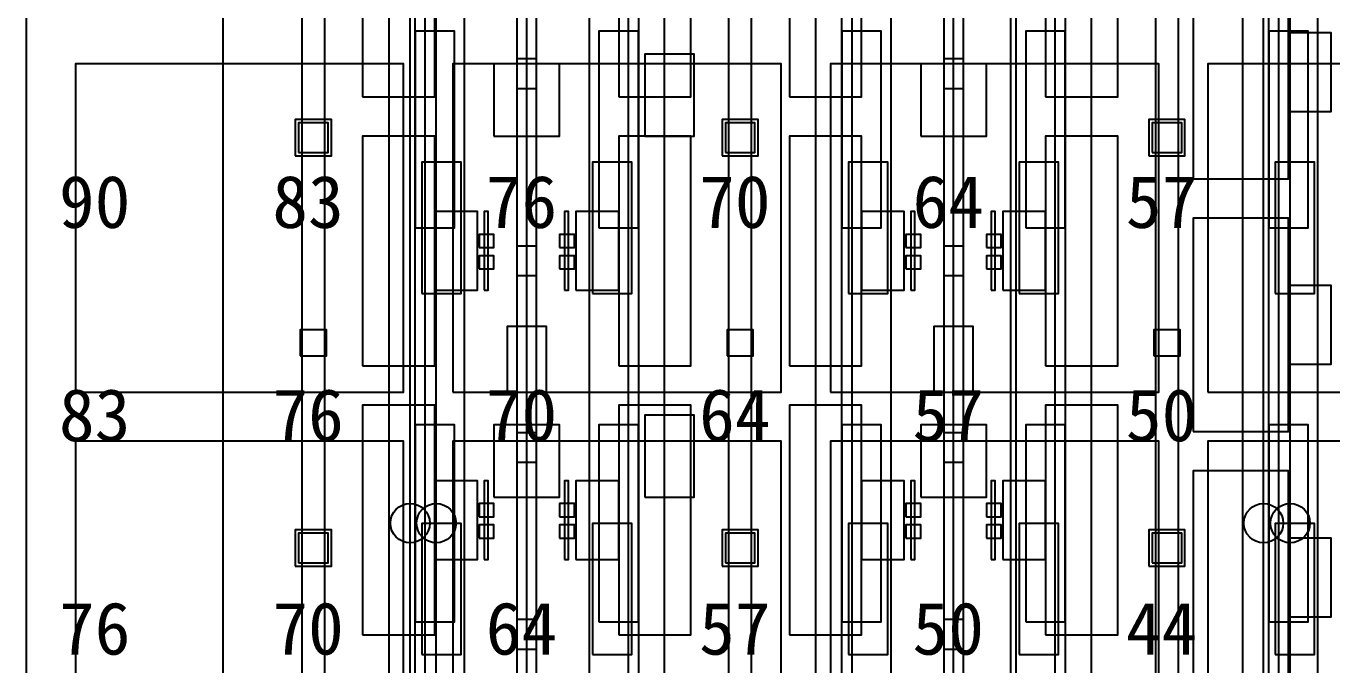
# Model space of a CAD drawing. Header units: metres. Extents: x -1640 to 1560, y -268 to 2338.
# Drawn here: x -283 to -243.22, y 1596.69 to 1616.15 of the extents above; entities that cross this region are included whole.
import ezdxf

# ---------------------------------------------------------------- set-up
doc = ezdxf.new("R2010")
doc.units = ezdxf.units.M
for name, color, linetype in [('1F_CHL', 4, 'Continuous'), ('1F_PUMP', 2, 'Continuous'), ('1F_SCR', 3, 'Continuous'), ('1F_STRUCT_COLUMN', 8, 'Continuous'), ('1F_ZONE', 3, 'Continuous'), ('2F_CSF_LATERAL_RACK_CONCEPT', 9, 'Continuous'), ('2F_RFG', 5, 'Continuous'), ('2F_STRUCT_COLUMN', 8, 'Continuous'), ('2F_VMB', 6, 'Continuous'), ('2F_ZONE', 3, 'Continuous'), ('3F_CLEANROOM_OVERHEAD_PIPE_DUCT_CONCEPT', 9, 'Continuous'), ('3F_CVD', 3, 'Continuous'), ('3F_DIFF', 4, 'Continuous'), ('3F_EHS_EGRESS_DIST_M', 2, 'Continuous'), ('3F_FOUP', 5, 'Continuous'), ('3F_OHT', 9, 'Continuous'), ('3F_OHTV', 1, 'Continuous'), ('3F_STRUCT_COLUMN', 8, 'Continuous'), ('3F_TBAR', 6, 'Continuous'), ('3F_ZONE', 3, 'Continuous'), ('4F_FFU', 1, 'Continuous'), ('4F_STRUCT_PLENUM_TRUSS_CONCEPT', 9, 'Continuous'), ('4F_ZONE', 3, 'Continuous'), ('5F_CHL', 4, 'Continuous'), ('5F_PUMP', 2, 'Continuous'), ('5F_SCR', 3, 'Continuous'), ('5F_STRUCT_COLUMN', 8, 'Continuous'), ('5F_ZONE', 3, 'Continuous'), ('6F_CSF_LATERAL_RACK_CONCEPT', 9, 'Continuous'), ('6F_RFG', 5, 'Continuous'), ('6F_STRUCT_COLUMN', 8, 'Continuous'), ('6F_VMB', 6, 'Continuous'), ('6F_ZONE', 3, 'Continuous'), ('7F_CLEANROOM_OVERHEAD_PIPE_DUCT_CONCEPT', 9, 'Continuous'), ('7F_CVD', 3, 'Continuous'), ('7F_DIFF', 4, 'Continuous'), ('7F_EHS_EGRESS_DIST_M', 2, 'Continuous'), ('7F_FOUP', 5, 'Continuous'), ('7F_OHT', 9, 'Continuous'), ('7F_OHTV', 1, 'Continuous'), ('7F_STRUCT_COLUMN', 8, 'Continuous'), ('7F_TBAR', 6, 'Continuous'), ('7F_ZONE', 3, 'Continuous'), ('8F_FFU', 1, 'Continuous'), ('8F_STRUCT_PLENUM_TRUSS_CONCEPT', 9, 'Continuous'), ('8F_ZONE', 3, 'Continuous'), ('EHS_TREATED_EXHAUST', 30, 'Continuous'), ('UTIL_ELEC.LV_CONCEPT', 2, 'Continuous'), ('UTIL_GAS.SPEC_CONCEPT', 3, 'Continuous'), ('UTIL_PCW.R_CONCEPT', 1, 'Continuous'), ('UTIL_PCW.R_RISER', 1, 'Continuous'), ('UTIL_PCW.S_CONCEPT', 6, 'Continuous'), ('UTIL_PCW.S_RISER', 6, 'Continuous')]:
    doc.layers.add(name, color=color, linetype=linetype)

msp = doc.modelspace()

# ---------------------------------------------------------------- linework, layer by layer
at = {"layer": '1F_CHL'}
for points in [[(-264.15, 1612.8), (-262.65, 1612.8), (-262.65, 1615.3), (-264.15, 1615.3)], [(-264.15, 1601.8), (-262.65, 1601.8), (-262.65, 1604.3), (-264.15, 1604.3)]]:
    msp.add_lwpolyline(points, close=True, dxfattribs=at)
at = {"layer": '1F_PUMP'}
for points in [[(-270.95, 1608), (-269.75, 1608), (-269.75, 1612), (-270.95, 1612)], [(-265.75, 1608), (-264.55, 1608), (-264.55, 1612), (-265.75, 1612)], [(-257.95, 1608), (-256.75, 1608), (-256.75, 1612), (-257.95, 1612)], [(-252.75, 1608), (-251.55, 1608), (-251.55, 1612), (-252.75, 1612)], [(-244.95, 1608), (-243.75, 1608), (-243.75, 1612), (-244.95, 1612)], [(-270.95, 1597), (-269.75, 1597), (-269.75, 1601), (-270.95, 1601)], [(-265.75, 1597), (-264.55, 1597), (-264.55, 1601), (-265.75, 1601)], [(-257.95, 1597), (-256.75, 1597), (-256.75, 1601), (-257.95, 1601)], [(-252.75, 1597), (-251.55, 1597), (-251.55, 1601), (-252.75, 1601)], [(-244.95, 1597), (-243.75, 1597), (-243.75, 1601), (-244.95, 1601)]]:
    msp.add_lwpolyline(points, close=True, dxfattribs=at)
at = {"layer": '1F_SCR'}
for points in [[(-268.75, 1612.8), (-266.75, 1612.8), (-266.75, 1615), (-268.75, 1615)], [(-255.75, 1612.8), (-253.75, 1612.8), (-253.75, 1615), (-255.75, 1615)], [(-268.75, 1601.8), (-266.75, 1601.8), (-266.75, 1604), (-268.75, 1604)], [(-255.75, 1601.8), (-253.75, 1601.8), (-253.75, 1604), (-255.75, 1604)]]:
    msp.add_lwpolyline(points, close=True, dxfattribs=at)
at = {"layer": '1F_STRUCT_COLUMN'}
for points in [[(-274.8, 1612.2), (-273.7, 1612.2), (-273.7, 1613.3), (-274.8, 1613.3)], [(-261.8, 1612.2), (-260.7, 1612.2), (-260.7, 1613.3), (-261.8, 1613.3)], [(-248.8, 1612.2), (-247.7, 1612.2), (-247.7, 1613.3), (-248.8, 1613.3)], [(-274.8, 1599.7), (-273.7, 1599.7), (-273.7, 1600.8), (-274.8, 1600.8)], [(-261.8, 1599.7), (-260.7, 1599.7), (-260.7, 1600.8), (-261.8, 1600.8)], [(-248.8, 1599.7), (-247.7, 1599.7), (-247.7, 1600.8), (-248.8, 1600.8)]]:
    msp.add_lwpolyline(points, close=True, dxfattribs=at)
at = {"layer": '1F_ZONE'}
msp.add_lwpolyline([(-283, 1569), (-57.5, 1569), (-57.5, 1723), (-283, 1723)], close=True, dxfattribs=at)
at = {"layer": '2F_CSF_LATERAL_RACK_CONCEPT'}
for points in [[(-271.95, 1573), (-271.15, 1573), (-271.15, 1719), (-271.95, 1719)], [(-264.35, 1573), (-263.55, 1573), (-263.55, 1719), (-264.35, 1719)], [(-258.95, 1573), (-258.15, 1573), (-258.15, 1719), (-258.95, 1719)], [(-251.35, 1573), (-250.55, 1573), (-250.55, 1719), (-251.35, 1719)], [(-245.95, 1573), (-245.15, 1573), (-245.15, 1719), (-245.95, 1719)]]:
    msp.add_lwpolyline(points, close=True, dxfattribs=at)
at = {"layer": '2F_RFG'}
for points in [[(-271.15, 1610), (-269.95, 1610), (-269.95, 1616), (-271.15, 1616)], [(-265.55, 1610), (-264.35, 1610), (-264.35, 1616), (-265.55, 1616)], [(-258.15, 1610), (-256.95, 1610), (-256.95, 1616), (-258.15, 1616)], [(-252.55, 1610), (-251.35, 1610), (-251.35, 1616), (-252.55, 1616)], [(-245.15, 1610), (-243.95, 1610), (-243.95, 1616), (-245.15, 1616)], [(-271.15, 1598), (-269.95, 1598), (-269.95, 1604), (-271.15, 1604)], [(-265.55, 1598), (-264.35, 1598), (-264.35, 1604), (-265.55, 1604)], [(-258.15, 1598), (-256.95, 1598), (-256.95, 1604), (-258.15, 1604)], [(-252.55, 1598), (-251.35, 1598), (-251.35, 1604), (-252.55, 1604)], [(-245.15, 1598), (-243.95, 1598), (-243.95, 1604), (-245.15, 1604)]]:
    msp.add_lwpolyline(points, close=True, dxfattribs=at)
at = {"layer": '2F_STRUCT_COLUMN'}
for points in [[(-274.7, 1612.3), (-273.8, 1612.3), (-273.8, 1613.2), (-274.7, 1613.2)], [(-261.7, 1612.3), (-260.8, 1612.3), (-260.8, 1613.2), (-261.7, 1613.2)], [(-248.7, 1612.3), (-247.8, 1612.3), (-247.8, 1613.2), (-248.7, 1613.2)], [(-274.7, 1599.8), (-273.8, 1599.8), (-273.8, 1600.7), (-274.7, 1600.7)], [(-261.7, 1599.8), (-260.8, 1599.8), (-260.8, 1600.7), (-261.7, 1600.7)], [(-248.7, 1599.8), (-247.8, 1599.8), (-247.8, 1600.7), (-248.7, 1600.7)]]:
    msp.add_lwpolyline(points, close=True, dxfattribs=at)
at = {"layer": '2F_VMB'}
for points in [[(-268.35, 1605), (-267.15, 1605), (-267.15, 1607), (-268.35, 1607)], [(-255.35, 1605), (-254.15, 1605), (-254.15, 1607), (-255.35, 1607)]]:
    msp.add_lwpolyline(points, close=True, dxfattribs=at)
at = {"layer": '2F_ZONE'}
msp.add_lwpolyline([(-283, 1569), (-57.5, 1569), (-57.5, 1723), (-283, 1723)], close=True, dxfattribs=at)
at = {"layer": '3F_CLEANROOM_OVERHEAD_PIPE_DUCT_CONCEPT'}
for points in [[(-270.85, 1572), (-269.65, 1572), (-269.65, 1720), (-270.85, 1720)], [(-265.85, 1572), (-264.65, 1572), (-264.65, 1720), (-265.85, 1720)], [(-257.85, 1572), (-256.65, 1572), (-256.65, 1720), (-257.85, 1720)], [(-252.85, 1572), (-251.65, 1572), (-251.65, 1720), (-252.85, 1720)], [(-244.85, 1572), (-243.65, 1572), (-243.65, 1720), (-244.85, 1720)]]:
    msp.add_lwpolyline(points, close=True, dxfattribs=at)
at = {"layer": '3F_CVD'}
for points in [[(-247.45, 1611.5), (-244.55, 1611.5), (-244.55, 1618), (-247.45, 1618)], [(-244.55, 1613.55), (-243.25, 1613.55), (-243.25, 1615.95), (-244.55, 1615.95)], [(-247.45, 1603.8), (-244.55, 1603.8), (-244.55, 1610.3), (-247.45, 1610.3)], [(-244.55, 1605.85), (-243.25, 1605.85), (-243.25, 1608.25), (-244.55, 1608.25)], [(-247.45, 1596.1), (-244.55, 1596.1), (-244.55, 1602.6), (-247.45, 1602.6)], [(-244.55, 1598.15), (-243.25, 1598.15), (-243.25, 1600.55), (-244.55, 1600.55)]]:
    msp.add_lwpolyline(points, close=True, dxfattribs=at)
at = {"layer": '3F_DIFF'}
for points in [[(-272.75, 1614), (-270.55, 1614), (-270.55, 1621), (-272.75, 1621)], [(-264.95, 1614), (-262.75, 1614), (-262.75, 1621), (-264.95, 1621)], [(-259.75, 1614), (-257.55, 1614), (-257.55, 1621), (-259.75, 1621)], [(-251.95, 1614), (-249.75, 1614), (-249.75, 1621), (-251.95, 1621)], [(-272.75, 1605.8), (-270.55, 1605.8), (-270.55, 1612.8), (-272.75, 1612.8)], [(-264.95, 1605.8), (-262.75, 1605.8), (-262.75, 1612.8), (-264.95, 1612.8)], [(-259.75, 1605.8), (-257.55, 1605.8), (-257.55, 1612.8), (-259.75, 1612.8)], [(-251.95, 1605.8), (-249.75, 1605.8), (-249.75, 1612.8), (-251.95, 1612.8)], [(-270.55, 1608.1), (-269.25, 1608.1), (-269.25, 1610.5), (-270.55, 1610.5)], [(-266.25, 1608.1), (-264.95, 1608.1), (-264.95, 1610.5), (-266.25, 1610.5)], [(-257.55, 1608.1), (-256.25, 1608.1), (-256.25, 1610.5), (-257.55, 1610.5)], [(-253.25, 1608.1), (-251.95, 1608.1), (-251.95, 1610.5), (-253.25, 1610.5)], [(-272.75, 1597.6), (-270.55, 1597.6), (-270.55, 1604.6), (-272.75, 1604.6)], [(-264.95, 1597.6), (-262.75, 1597.6), (-262.75, 1604.6), (-264.95, 1604.6)], [(-259.75, 1597.6), (-257.55, 1597.6), (-257.55, 1604.6), (-259.75, 1604.6)], [(-251.95, 1597.6), (-249.75, 1597.6), (-249.75, 1604.6), (-251.95, 1604.6)], [(-270.55, 1599.9), (-269.25, 1599.9), (-269.25, 1602.3), (-270.55, 1602.3)], [(-266.25, 1599.9), (-264.95, 1599.9), (-264.95, 1602.3), (-266.25, 1602.3)], [(-257.55, 1599.9), (-256.25, 1599.9), (-256.25, 1602.3), (-257.55, 1602.3)], [(-253.25, 1599.9), (-251.95, 1599.9), (-251.95, 1602.3), (-253.25, 1602.3)]]:
    msp.add_lwpolyline(points, close=True, dxfattribs=at)
at = {"layer": '3F_FOUP'}
for points in [[(-269.2, 1609.4), (-268.75, 1609.4), (-268.75, 1609.8), (-269.2, 1609.8)], [(-266.75, 1609.4), (-266.3, 1609.4), (-266.3, 1609.8), (-266.75, 1609.8)], [(-256.2, 1609.4), (-255.75, 1609.4), (-255.75, 1609.8), (-256.2, 1609.8)], [(-253.75, 1609.4), (-253.3, 1609.4), (-253.3, 1609.8), (-253.75, 1609.8)], [(-269.2, 1608.75), (-268.75, 1608.75), (-268.75, 1609.15), (-269.2, 1609.15)], [(-266.75, 1608.75), (-266.3, 1608.75), (-266.3, 1609.15), (-266.75, 1609.15)], [(-256.2, 1608.75), (-255.75, 1608.75), (-255.75, 1609.15), (-256.2, 1609.15)], [(-253.75, 1608.75), (-253.3, 1608.75), (-253.3, 1609.15), (-253.75, 1609.15)], [(-269.2, 1601.2), (-268.75, 1601.2), (-268.75, 1601.6), (-269.2, 1601.6)], [(-266.75, 1601.2), (-266.3, 1601.2), (-266.3, 1601.6), (-266.75, 1601.6)], [(-256.2, 1601.2), (-255.75, 1601.2), (-255.75, 1601.6), (-256.2, 1601.6)], [(-253.75, 1601.2), (-253.3, 1601.2), (-253.3, 1601.6), (-253.75, 1601.6)], [(-269.2, 1600.55), (-268.75, 1600.55), (-268.75, 1600.95), (-269.2, 1600.95)], [(-266.75, 1600.55), (-266.3, 1600.55), (-266.3, 1600.95), (-266.75, 1600.95)], [(-256.2, 1600.55), (-255.75, 1600.55), (-255.75, 1600.95), (-256.2, 1600.95)], [(-253.75, 1600.55), (-253.3, 1600.55), (-253.3, 1600.95), (-253.75, 1600.95)]]:
    msp.add_lwpolyline(points, close=True, dxfattribs=at)
at = {"layer": '3F_OHT'}
for p, q in [((-267.75, 1572), (-267.75, 1642)), ((-254.75, 1572), (-254.75, 1642))]:
    msp.add_line(p, q, dxfattribs=at)
at = {"layer": '3F_OHTV'}
for points in [[(-268.05, 1614.25), (-267.45, 1614.25), (-267.45, 1615.15), (-268.05, 1615.15)], [(-255.05, 1614.25), (-254.45, 1614.25), (-254.45, 1615.15), (-255.05, 1615.15)], [(-268.05, 1608.55), (-267.45, 1608.55), (-267.45, 1609.45), (-268.05, 1609.45)], [(-255.05, 1608.55), (-254.45, 1608.55), (-254.45, 1609.45), (-255.05, 1609.45)], [(-268.05, 1602.86), (-267.45, 1602.86), (-267.45, 1603.76), (-268.05, 1603.76)], [(-255.05, 1602.86), (-254.45, 1602.86), (-254.45, 1603.76), (-255.05, 1603.76)], [(-268.05, 1597.17), (-267.45, 1597.17), (-267.45, 1598.07), (-268.05, 1598.07)], [(-255.05, 1597.17), (-254.45, 1597.17), (-254.45, 1598.07), (-255.05, 1598.07)]]:
    msp.add_lwpolyline(points, close=True, dxfattribs=at)
at = {"layer": '3F_STRUCT_COLUMN'}
for points in [[(-274.65, 1606.1), (-273.85, 1606.1), (-273.85, 1606.9), (-274.65, 1606.9)], [(-261.65, 1606.1), (-260.85, 1606.1), (-260.85, 1606.9), (-261.65, 1606.9)], [(-248.65, 1606.1), (-247.85, 1606.1), (-247.85, 1606.9), (-248.65, 1606.9)]]:
    msp.add_lwpolyline(points, close=True, dxfattribs=at)
at = {"layer": '3F_TBAR'}
for points in [[(-269.05, 1608.1), (-268.93, 1608.1), (-268.93, 1610.5), (-269.05, 1610.5)], [(-266.6, 1608.1), (-266.48, 1608.1), (-266.48, 1610.5), (-266.6, 1610.5)], [(-256.05, 1608.1), (-255.93, 1608.1), (-255.93, 1610.5), (-256.05, 1610.5)], [(-253.6, 1608.1), (-253.48, 1608.1), (-253.48, 1610.5), (-253.6, 1610.5)], [(-269.05, 1599.9), (-268.93, 1599.9), (-268.93, 1602.3), (-269.05, 1602.3)], [(-266.6, 1599.9), (-266.48, 1599.9), (-266.48, 1602.3), (-266.6, 1602.3)], [(-256.05, 1599.9), (-255.93, 1599.9), (-255.93, 1602.3), (-256.05, 1602.3)], [(-253.6, 1599.9), (-253.48, 1599.9), (-253.48, 1602.3), (-253.6, 1602.3)]]:
    msp.add_lwpolyline(points, close=True, dxfattribs=at)
at = {"layer": '3F_ZONE'}
msp.add_lwpolyline([(-283, 1569), (-57.5, 1569), (-57.5, 1723), (-283, 1723)], close=True, dxfattribs=at)
at = {"layer": '4F_FFU'}
for points in [[(-281.5, 1605), (-271.5, 1605), (-271.5, 1615), (-281.5, 1615)], [(-270, 1605), (-260, 1605), (-260, 1615), (-270, 1615)], [(-258.5, 1605), (-248.5, 1605), (-248.5, 1615), (-258.5, 1615)], [(-247, 1605), (-237, 1605), (-237, 1615), (-247, 1615)], [(-281.5, 1593.5), (-271.5, 1593.5), (-271.5, 1603.5), (-281.5, 1603.5)], [(-270, 1593.5), (-260, 1593.5), (-260, 1603.5), (-270, 1603.5)], [(-258.5, 1593.5), (-248.5, 1593.5), (-248.5, 1603.5), (-258.5, 1603.5)], [(-247, 1593.5), (-237, 1593.5), (-237, 1603.5), (-247, 1603.5)]]:
    msp.add_lwpolyline(points, close=True, dxfattribs=at)
at = {"layer": '4F_STRUCT_PLENUM_TRUSS_CONCEPT'}
for points in [[(-274.6, 1569), (-273.9, 1569), (-273.9, 1723), (-274.6, 1723)], [(-261.6, 1569), (-260.9, 1569), (-260.9, 1723), (-261.6, 1723)], [(-248.6, 1569), (-247.9, 1569), (-247.9, 1723), (-248.6, 1723)]]:
    msp.add_lwpolyline(points, close=True, dxfattribs=at)
at = {"layer": '4F_ZONE'}
msp.add_lwpolyline([(-283, 1569), (-57.5, 1569), (-57.5, 1723), (-283, 1723)], close=True, dxfattribs=at)
at = {"layer": '5F_CHL'}
for points in [[(-264.15, 1612.8), (-262.65, 1612.8), (-262.65, 1615.3), (-264.15, 1615.3)], [(-264.15, 1601.8), (-262.65, 1601.8), (-262.65, 1604.3), (-264.15, 1604.3)]]:
    msp.add_lwpolyline(points, close=True, dxfattribs=at)
at = {"layer": '5F_PUMP'}
for points in [[(-270.95, 1608), (-269.75, 1608), (-269.75, 1612), (-270.95, 1612)], [(-265.75, 1608), (-264.55, 1608), (-264.55, 1612), (-265.75, 1612)], [(-257.95, 1608), (-256.75, 1608), (-256.75, 1612), (-257.95, 1612)], [(-252.75, 1608), (-251.55, 1608), (-251.55, 1612), (-252.75, 1612)], [(-244.95, 1608), (-243.75, 1608), (-243.75, 1612), (-244.95, 1612)], [(-270.95, 1597), (-269.75, 1597), (-269.75, 1601), (-270.95, 1601)], [(-265.75, 1597), (-264.55, 1597), (-264.55, 1601), (-265.75, 1601)], [(-257.95, 1597), (-256.75, 1597), (-256.75, 1601), (-257.95, 1601)], [(-252.75, 1597), (-251.55, 1597), (-251.55, 1601), (-252.75, 1601)], [(-244.95, 1597), (-243.75, 1597), (-243.75, 1601), (-244.95, 1601)]]:
    msp.add_lwpolyline(points, close=True, dxfattribs=at)
at = {"layer": '5F_SCR'}
for points in [[(-268.75, 1612.8), (-266.75, 1612.8), (-266.75, 1615), (-268.75, 1615)], [(-255.75, 1612.8), (-253.75, 1612.8), (-253.75, 1615), (-255.75, 1615)], [(-268.75, 1601.8), (-266.75, 1601.8), (-266.75, 1604), (-268.75, 1604)], [(-255.75, 1601.8), (-253.75, 1601.8), (-253.75, 1604), (-255.75, 1604)]]:
    msp.add_lwpolyline(points, close=True, dxfattribs=at)
at = {"layer": '5F_STRUCT_COLUMN'}
for points in [[(-274.8, 1612.2), (-273.7, 1612.2), (-273.7, 1613.3), (-274.8, 1613.3)], [(-261.8, 1612.2), (-260.7, 1612.2), (-260.7, 1613.3), (-261.8, 1613.3)], [(-248.8, 1612.2), (-247.7, 1612.2), (-247.7, 1613.3), (-248.8, 1613.3)], [(-274.8, 1599.7), (-273.7, 1599.7), (-273.7, 1600.8), (-274.8, 1600.8)], [(-261.8, 1599.7), (-260.7, 1599.7), (-260.7, 1600.8), (-261.8, 1600.8)], [(-248.8, 1599.7), (-247.7, 1599.7), (-247.7, 1600.8), (-248.8, 1600.8)]]:
    msp.add_lwpolyline(points, close=True, dxfattribs=at)
at = {"layer": '5F_ZONE'}
msp.add_lwpolyline([(-283, 1569), (-57.5, 1569), (-57.5, 1723), (-283, 1723)], close=True, dxfattribs=at)
at = {"layer": '6F_CSF_LATERAL_RACK_CONCEPT'}
for points in [[(-271.95, 1573), (-271.15, 1573), (-271.15, 1719), (-271.95, 1719)], [(-264.35, 1573), (-263.55, 1573), (-263.55, 1719), (-264.35, 1719)], [(-258.95, 1573), (-258.15, 1573), (-258.15, 1719), (-258.95, 1719)], [(-251.35, 1573), (-250.55, 1573), (-250.55, 1719), (-251.35, 1719)], [(-245.95, 1573), (-245.15, 1573), (-245.15, 1719), (-245.95, 1719)]]:
    msp.add_lwpolyline(points, close=True, dxfattribs=at)
at = {"layer": '6F_RFG'}
for points in [[(-271.15, 1610), (-269.95, 1610), (-269.95, 1616), (-271.15, 1616)], [(-265.55, 1610), (-264.35, 1610), (-264.35, 1616), (-265.55, 1616)], [(-258.15, 1610), (-256.95, 1610), (-256.95, 1616), (-258.15, 1616)], [(-252.55, 1610), (-251.35, 1610), (-251.35, 1616), (-252.55, 1616)], [(-245.15, 1610), (-243.95, 1610), (-243.95, 1616), (-245.15, 1616)], [(-271.15, 1598), (-269.95, 1598), (-269.95, 1604), (-271.15, 1604)], [(-265.55, 1598), (-264.35, 1598), (-264.35, 1604), (-265.55, 1604)], [(-258.15, 1598), (-256.95, 1598), (-256.95, 1604), (-258.15, 1604)], [(-252.55, 1598), (-251.35, 1598), (-251.35, 1604), (-252.55, 1604)], [(-245.15, 1598), (-243.95, 1598), (-243.95, 1604), (-245.15, 1604)]]:
    msp.add_lwpolyline(points, close=True, dxfattribs=at)
at = {"layer": '6F_STRUCT_COLUMN'}
for points in [[(-274.7, 1612.3), (-273.8, 1612.3), (-273.8, 1613.2), (-274.7, 1613.2)], [(-261.7, 1612.3), (-260.8, 1612.3), (-260.8, 1613.2), (-261.7, 1613.2)], [(-248.7, 1612.3), (-247.8, 1612.3), (-247.8, 1613.2), (-248.7, 1613.2)], [(-274.7, 1599.8), (-273.8, 1599.8), (-273.8, 1600.7), (-274.7, 1600.7)], [(-261.7, 1599.8), (-260.8, 1599.8), (-260.8, 1600.7), (-261.7, 1600.7)], [(-248.7, 1599.8), (-247.8, 1599.8), (-247.8, 1600.7), (-248.7, 1600.7)]]:
    msp.add_lwpolyline(points, close=True, dxfattribs=at)
at = {"layer": '6F_VMB'}
for points in [[(-268.35, 1605), (-267.15, 1605), (-267.15, 1607), (-268.35, 1607)], [(-255.35, 1605), (-254.15, 1605), (-254.15, 1607), (-255.35, 1607)]]:
    msp.add_lwpolyline(points, close=True, dxfattribs=at)
at = {"layer": '6F_ZONE'}
msp.add_lwpolyline([(-283, 1569), (-57.5, 1569), (-57.5, 1723), (-283, 1723)], close=True, dxfattribs=at)
at = {"layer": '7F_CLEANROOM_OVERHEAD_PIPE_DUCT_CONCEPT'}
for points in [[(-270.85, 1572), (-269.65, 1572), (-269.65, 1720), (-270.85, 1720)], [(-265.85, 1572), (-264.65, 1572), (-264.65, 1720), (-265.85, 1720)], [(-257.85, 1572), (-256.65, 1572), (-256.65, 1720), (-257.85, 1720)], [(-252.85, 1572), (-251.65, 1572), (-251.65, 1720), (-252.85, 1720)], [(-244.85, 1572), (-243.65, 1572), (-243.65, 1720), (-244.85, 1720)]]:
    msp.add_lwpolyline(points, close=True, dxfattribs=at)
at = {"layer": '7F_CVD'}
for points in [[(-247.45, 1611.5), (-244.55, 1611.5), (-244.55, 1618), (-247.45, 1618)], [(-244.55, 1613.55), (-243.25, 1613.55), (-243.25, 1615.95), (-244.55, 1615.95)], [(-247.45, 1603.8), (-244.55, 1603.8), (-244.55, 1610.3), (-247.45, 1610.3)], [(-244.55, 1605.85), (-243.25, 1605.85), (-243.25, 1608.25), (-244.55, 1608.25)], [(-247.45, 1596.1), (-244.55, 1596.1), (-244.55, 1602.6), (-247.45, 1602.6)], [(-244.55, 1598.15), (-243.25, 1598.15), (-243.25, 1600.55), (-244.55, 1600.55)]]:
    msp.add_lwpolyline(points, close=True, dxfattribs=at)
at = {"layer": '7F_DIFF'}
for points in [[(-272.75, 1614), (-270.55, 1614), (-270.55, 1621), (-272.75, 1621)], [(-264.95, 1614), (-262.75, 1614), (-262.75, 1621), (-264.95, 1621)], [(-259.75, 1614), (-257.55, 1614), (-257.55, 1621), (-259.75, 1621)], [(-251.95, 1614), (-249.75, 1614), (-249.75, 1621), (-251.95, 1621)], [(-272.75, 1605.8), (-270.55, 1605.8), (-270.55, 1612.8), (-272.75, 1612.8)], [(-264.95, 1605.8), (-262.75, 1605.8), (-262.75, 1612.8), (-264.95, 1612.8)], [(-259.75, 1605.8), (-257.55, 1605.8), (-257.55, 1612.8), (-259.75, 1612.8)], [(-251.95, 1605.8), (-249.75, 1605.8), (-249.75, 1612.8), (-251.95, 1612.8)], [(-270.55, 1608.1), (-269.25, 1608.1), (-269.25, 1610.5), (-270.55, 1610.5)], [(-266.25, 1608.1), (-264.95, 1608.1), (-264.95, 1610.5), (-266.25, 1610.5)], [(-257.55, 1608.1), (-256.25, 1608.1), (-256.25, 1610.5), (-257.55, 1610.5)], [(-253.25, 1608.1), (-251.95, 1608.1), (-251.95, 1610.5), (-253.25, 1610.5)], [(-272.75, 1597.6), (-270.55, 1597.6), (-270.55, 1604.6), (-272.75, 1604.6)], [(-264.95, 1597.6), (-262.75, 1597.6), (-262.75, 1604.6), (-264.95, 1604.6)], [(-259.75, 1597.6), (-257.55, 1597.6), (-257.55, 1604.6), (-259.75, 1604.6)], [(-251.95, 1597.6), (-249.75, 1597.6), (-249.75, 1604.6), (-251.95, 1604.6)], [(-270.55, 1599.9), (-269.25, 1599.9), (-269.25, 1602.3), (-270.55, 1602.3)], [(-266.25, 1599.9), (-264.95, 1599.9), (-264.95, 1602.3), (-266.25, 1602.3)], [(-257.55, 1599.9), (-256.25, 1599.9), (-256.25, 1602.3), (-257.55, 1602.3)], [(-253.25, 1599.9), (-251.95, 1599.9), (-251.95, 1602.3), (-253.25, 1602.3)]]:
    msp.add_lwpolyline(points, close=True, dxfattribs=at)
at = {"layer": '7F_FOUP'}
for points in [[(-269.2, 1609.4), (-268.75, 1609.4), (-268.75, 1609.8), (-269.2, 1609.8)], [(-266.75, 1609.4), (-266.3, 1609.4), (-266.3, 1609.8), (-266.75, 1609.8)], [(-256.2, 1609.4), (-255.75, 1609.4), (-255.75, 1609.8), (-256.2, 1609.8)], [(-253.75, 1609.4), (-253.3, 1609.4), (-253.3, 1609.8), (-253.75, 1609.8)], [(-269.2, 1608.75), (-268.75, 1608.75), (-268.75, 1609.15), (-269.2, 1609.15)], [(-266.75, 1608.75), (-266.3, 1608.75), (-266.3, 1609.15), (-266.75, 1609.15)], [(-256.2, 1608.75), (-255.75, 1608.75), (-255.75, 1609.15), (-256.2, 1609.15)], [(-253.75, 1608.75), (-253.3, 1608.75), (-253.3, 1609.15), (-253.75, 1609.15)], [(-269.2, 1601.2), (-268.75, 1601.2), (-268.75, 1601.6), (-269.2, 1601.6)], [(-266.75, 1601.2), (-266.3, 1601.2), (-266.3, 1601.6), (-266.75, 1601.6)], [(-256.2, 1601.2), (-255.75, 1601.2), (-255.75, 1601.6), (-256.2, 1601.6)], [(-253.75, 1601.2), (-253.3, 1601.2), (-253.3, 1601.6), (-253.75, 1601.6)], [(-269.2, 1600.55), (-268.75, 1600.55), (-268.75, 1600.95), (-269.2, 1600.95)], [(-266.75, 1600.55), (-266.3, 1600.55), (-266.3, 1600.95), (-266.75, 1600.95)], [(-256.2, 1600.55), (-255.75, 1600.55), (-255.75, 1600.95), (-256.2, 1600.95)], [(-253.75, 1600.55), (-253.3, 1600.55), (-253.3, 1600.95), (-253.75, 1600.95)]]:
    msp.add_lwpolyline(points, close=True, dxfattribs=at)
at = {"layer": '7F_OHT'}
for p, q in [((-267.75, 1572), (-267.75, 1642)), ((-254.75, 1572), (-254.75, 1642))]:
    msp.add_line(p, q, dxfattribs=at)
at = {"layer": '7F_OHTV'}
for points in [[(-268.05, 1614.25), (-267.45, 1614.25), (-267.45, 1615.15), (-268.05, 1615.15)], [(-255.05, 1614.25), (-254.45, 1614.25), (-254.45, 1615.15), (-255.05, 1615.15)], [(-268.05, 1608.55), (-267.45, 1608.55), (-267.45, 1609.45), (-268.05, 1609.45)], [(-255.05, 1608.55), (-254.45, 1608.55), (-254.45, 1609.45), (-255.05, 1609.45)], [(-268.05, 1602.86), (-267.45, 1602.86), (-267.45, 1603.76), (-268.05, 1603.76)], [(-255.05, 1602.86), (-254.45, 1602.86), (-254.45, 1603.76), (-255.05, 1603.76)], [(-268.05, 1597.17), (-267.45, 1597.17), (-267.45, 1598.07), (-268.05, 1598.07)], [(-255.05, 1597.17), (-254.45, 1597.17), (-254.45, 1598.07), (-255.05, 1598.07)]]:
    msp.add_lwpolyline(points, close=True, dxfattribs=at)
at = {"layer": '7F_STRUCT_COLUMN'}
for points in [[(-274.65, 1606.1), (-273.85, 1606.1), (-273.85, 1606.9), (-274.65, 1606.9)], [(-261.65, 1606.1), (-260.85, 1606.1), (-260.85, 1606.9), (-261.65, 1606.9)], [(-248.65, 1606.1), (-247.85, 1606.1), (-247.85, 1606.9), (-248.65, 1606.9)]]:
    msp.add_lwpolyline(points, close=True, dxfattribs=at)
at = {"layer": '7F_TBAR'}
for points in [[(-269.05, 1608.1), (-268.93, 1608.1), (-268.93, 1610.5), (-269.05, 1610.5)], [(-266.6, 1608.1), (-266.48, 1608.1), (-266.48, 1610.5), (-266.6, 1610.5)], [(-256.05, 1608.1), (-255.93, 1608.1), (-255.93, 1610.5), (-256.05, 1610.5)], [(-253.6, 1608.1), (-253.48, 1608.1), (-253.48, 1610.5), (-253.6, 1610.5)], [(-269.05, 1599.9), (-268.93, 1599.9), (-268.93, 1602.3), (-269.05, 1602.3)], [(-266.6, 1599.9), (-266.48, 1599.9), (-266.48, 1602.3), (-266.6, 1602.3)], [(-256.05, 1599.9), (-255.93, 1599.9), (-255.93, 1602.3), (-256.05, 1602.3)], [(-253.6, 1599.9), (-253.48, 1599.9), (-253.48, 1602.3), (-253.6, 1602.3)]]:
    msp.add_lwpolyline(points, close=True, dxfattribs=at)
at = {"layer": '7F_ZONE'}
msp.add_lwpolyline([(-283, 1569), (-57.5, 1569), (-57.5, 1723), (-283, 1723)], close=True, dxfattribs=at)
at = {"layer": '8F_FFU'}
for points in [[(-281.5, 1605), (-271.5, 1605), (-271.5, 1615), (-281.5, 1615)], [(-270, 1605), (-260, 1605), (-260, 1615), (-270, 1615)], [(-258.5, 1605), (-248.5, 1605), (-248.5, 1615), (-258.5, 1615)], [(-247, 1605), (-237, 1605), (-237, 1615), (-247, 1615)], [(-281.5, 1593.5), (-271.5, 1593.5), (-271.5, 1603.5), (-281.5, 1603.5)], [(-270, 1593.5), (-260, 1593.5), (-260, 1603.5), (-270, 1603.5)], [(-258.5, 1593.5), (-248.5, 1593.5), (-248.5, 1603.5), (-258.5, 1603.5)], [(-247, 1593.5), (-237, 1593.5), (-237, 1603.5), (-247, 1603.5)]]:
    msp.add_lwpolyline(points, close=True, dxfattribs=at)
at = {"layer": '8F_STRUCT_PLENUM_TRUSS_CONCEPT'}
for points in [[(-274.6, 1569), (-273.9, 1569), (-273.9, 1723), (-274.6, 1723)], [(-261.6, 1569), (-260.9, 1569), (-260.9, 1723), (-261.6, 1723)], [(-248.6, 1569), (-247.9, 1569), (-247.9, 1723), (-248.6, 1723)]]:
    msp.add_lwpolyline(points, close=True, dxfattribs=at)
at = {"layer": '8F_ZONE'}
msp.add_lwpolyline([(-283, 1569), (-57.5, 1569), (-57.5, 1723), (-283, 1723)], close=True, dxfattribs=at)
at = {"layer": 'EHS_TREATED_EXHAUST'}
for points in [[(-268.05, 1573), (-267.45, 1573), (-267.45, 1731), (-268.05, 1731)], [(-268.05, 1573), (-267.45, 1573), (-267.45, 1731), (-268.05, 1731)], [(-255.05, 1573), (-254.45, 1573), (-254.45, 1731), (-255.05, 1731)], [(-255.05, 1573), (-254.45, 1573), (-254.45, 1731), (-255.05, 1731)]]:
    msp.add_lwpolyline(points, close=True, dxfattribs=at)
at = {"layer": 'UTIL_ELEC.LV_CONCEPT'}
msp.add_line((-253, 1574.7), (-253, 1731.3), dxfattribs=at)
msp.add_line((-253, 1574.7), (-253, 1731.3), dxfattribs=at)
at = {"layer": 'UTIL_GAS.SPEC_CONCEPT'}
for q in [(-277, 1734.8), (-277, 1734.8), (-277, 1703.3), (-277, 1703.3)]:
    msp.add_line((-277, 1588.7), q, dxfattribs=at)
at = {"layer": 'UTIL_PCW.R_CONCEPT'}
for p, q in [((-270.505, 1574.78), (-270.505, 1717.23)), ((-270.505, 1574.78), (-270.505, 1717.23)), ((-244.495, 1574.78), (-244.495, 1717.23)), ((-244.495, 1574.78), (-244.495, 1717.23))]:
    msp.add_line(p, q, dxfattribs=at)
at = {"layer": 'UTIL_PCW.R_RISER'}
for centre in [(-270.505, 1601.005), (-270.505, 1601.005), (-244.495, 1601.005), (-244.495, 1601.005)]:
    msp.add_circle(centre, 0.6, dxfattribs=at)
at = {"layer": 'UTIL_PCW.S_CONCEPT'}
for p, q in [((-271.305, 1574.78), (-271.305, 1717.23)), ((-271.305, 1574.78), (-271.305, 1717.23)), ((-245.305, 1574.78), (-245.305, 1717.23)), ((-245.305, 1574.78), (-245.305, 1717.23))]:
    msp.add_line(p, q, dxfattribs=at)
at = {"layer": 'UTIL_PCW.S_RISER'}
for centre in [(-271.305, 1601.005), (-271.305, 1601.005), (-245.305, 1601.005), (-245.305, 1601.005)]:
    msp.add_circle(centre, 0.6, dxfattribs=at)

# ---------------------------------------------------------------- texts
at = {"layer": '3F_EHS_EGRESS_DIST_M'}
for s, p in [('90', (-282, 1610)), ('83', (-275.5, 1610)), ('76', (-269, 1610)), ('70', (-262.5, 1610)), ('64', (-256, 1610)), ('57', (-249.5, 1610)), ('83', (-282, 1603.5)), ('76', (-275.5, 1603.5)), ('70', (-269, 1603.5)), ('64', (-262.5, 1603.5)), ('57', (-256, 1603.5)), ('50', (-249.5, 1603.5)), ('76', (-282, 1597)), ('70', (-275.5, 1597)), ('64', (-269, 1597)), ('50', (-256, 1597)), ('57', (-262.5, 1597)), ('44', (-249.5, 1597))]:
    msp.add_text(s, height=1.6, dxfattribs=at).set_placement(p)
at = {"layer": '7F_EHS_EGRESS_DIST_M'}
for s, p in [('90', (-282, 1610)), ('83', (-275.5, 1610)), ('76', (-269, 1610)), ('70', (-262.5, 1610)), ('64', (-256, 1610)), ('57', (-249.5, 1610)), ('83', (-282, 1603.5)), ('76', (-275.5, 1603.5)), ('70', (-269, 1603.5)), ('64', (-262.5, 1603.5)), ('57', (-256, 1603.5)), ('50', (-249.5, 1603.5)), ('76', (-282, 1597)), ('70', (-275.5, 1597)), ('64', (-269, 1597)), ('50', (-256, 1597)), ('57', (-262.5, 1597)), ('44', (-249.5, 1597))]:
    msp.add_text(s, height=1.6, dxfattribs=at).set_placement(p)

doc.saveas('drawing.dxf')
